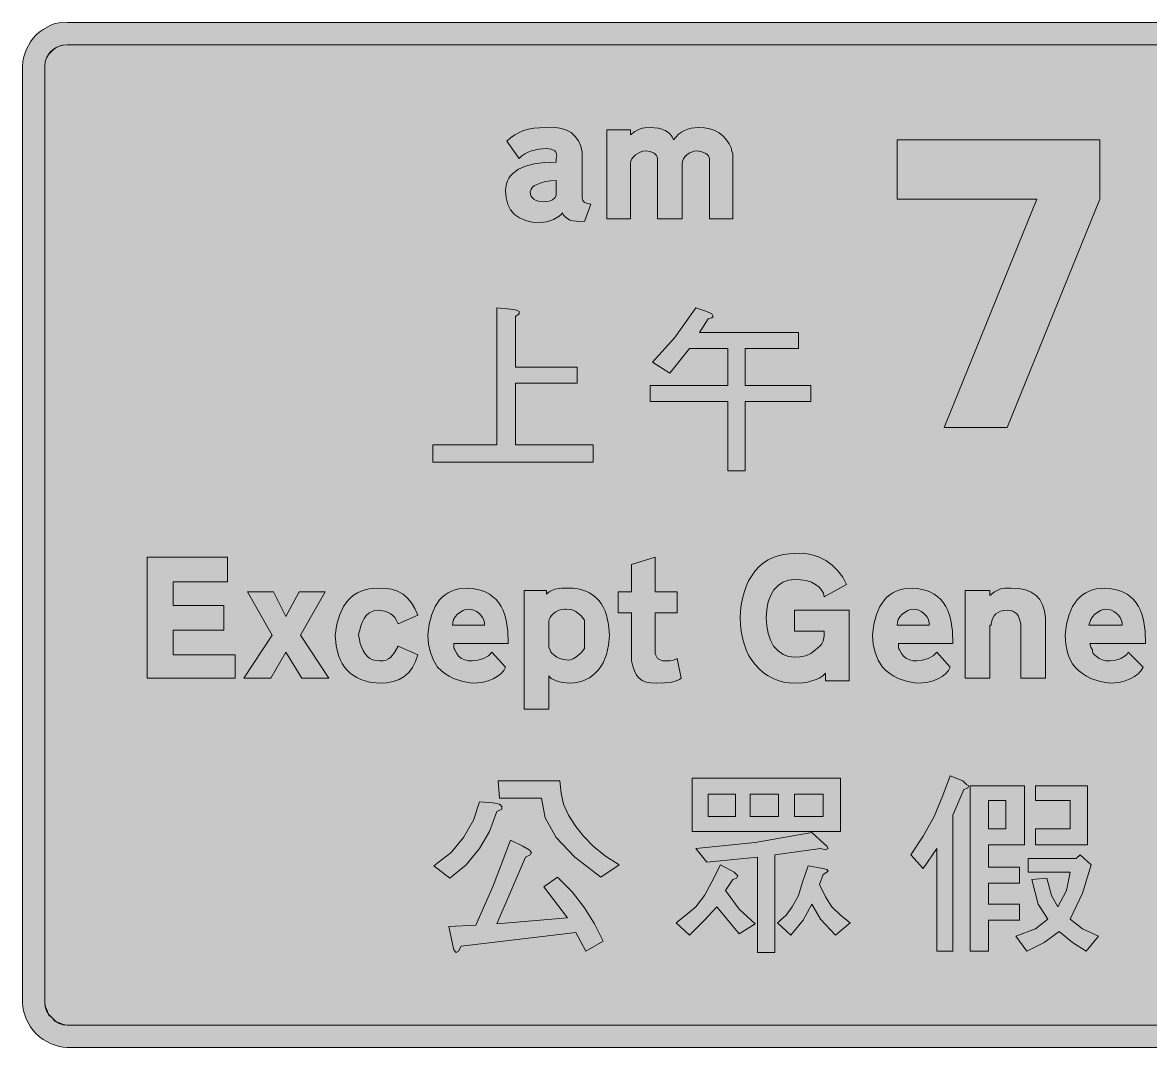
# Model space of a CAD drawing. Header units: metres. Extents: x 16 to 553, y 13 to 262.
# Drawn here: x 16.3 to 290.2, y 12.5 to 261.5 of the extents above; entities that cross this region are included whole.
import ezdxf

# ---------------------------------------------------------------- set-up
doc = ezdxf.new("R2010")
doc.units = ezdxf.units.M
doc.layers.add('FILL_BLACK_000000', color=7, linetype='Continuous', true_color=0x000000)
doc.layers.add('FILL_WHITE_FFFFFF', color=7, linetype='Continuous', true_color=0xffffff)

msp = doc.modelspace()

# ---------------------------------------------------------------- hatches: boundary and pattern name
at = {"layer": 'FILL_BLACK_000000', "true_color": 0x000000}
h = msp.add_hatch(color=7, dxfattribs=at)
h.dxf.hatch_style = 1
h.paths.add_polyline_path([(543.84, 261.46), (544.84, 261.29), (545.79, 260.94), (546.86, 260.44), (547.82, 259.85), (549.39, 258.54), (550.23, 257.64), (550.93, 256.74), (551.46, 255.84), (551.79, 254.94), (552.46, 252.88), (552.63, 251.94), (552.69, 251.04), (552.69, 23.34), (552.51, 21.45), (552.28, 20.47), (551.94, 19.48), (551.49, 18.5), (550.92, 17.56), (550.22, 16.67), (549.39, 15.84), (547.71, 14.44), (545.87, 13.4), (544.9, 13.03), (543.91, 12.76), (542.9, 12.6), (541.89, 12.54), (27.09, 12.54), (26.16, 12.6), (25.2, 12.76), (23.23, 13.4), (21.31, 14.44), (20.42, 15.1), (19.59, 15.84), (18.85, 16.67), (18.19, 17.56), (17.15, 19.48), (16.51, 21.45), (16.35, 22.41), (16.29, 23.34), (16.29, 251.04), (16.35, 251.97), (16.51, 252.93), (17.15, 254.9), (18.19, 256.82), (18.85, 257.71), (19.59, 258.54), (20.36, 259.21), (21.28, 259.85), (23.19, 260.94), (24.14, 261.29), (25.14, 261.46), (27.09, 261.54), (541.89, 261.54), (543.84, 261.46)])
h.paths.add_polyline_path([(24.98, 255.72), (24.06, 255.24), (23.26, 254.6), (22.61, 253.84), (22.11, 252.98), (21.8, 252.03), (21.69, 251.04), (21.69, 23.34), (21.8, 22.4), (22.14, 21.43), (22.7, 20.51), (23.49, 19.74), (24.26, 18.95), (25.18, 18.39), (26.15, 18.05), (27.09, 17.94), (541.89, 17.94), (542.84, 18.05), (543.84, 18.39), (544.84, 18.95), (545.79, 19.74), (546.4, 20.51), (546.88, 21.43), (547.18, 22.4), (547.29, 23.34), (547.29, 251.04), (547.18, 251.98), (546.88, 252.95), (546.4, 253.87), (545.79, 254.64), (544.84, 255.38), (543.84, 255.84), (542.84, 256.07), (541.89, 256.14), (27.09, 256.14), (26, 256.03), (24.98, 255.72)], flags=16)
h = msp.add_hatch(color=7, dxfattribs=at)
h.dxf.hatch_style = 1
h.paths.add_polyline_path([(150.77, 213.28), (149.92, 213.37), (149.19, 213.54), (148.07, 214.33), (147.67, 214.76), (147.39, 215.34), (147.07, 214.89), (146.59, 214.46), (145.25, 213.69), (143.64, 213.15), (141.99, 212.94), (140.08, 213.07), (138.4, 213.44), (136.96, 214.06), (135.76, 214.93), (134.82, 216.03), (134.14, 217.37), (133.73, 218.94), (133.59, 220.74), (133.64, 221.56), (133.79, 222.33), (134.03, 223.05), (134.37, 223.72), (134.81, 224.33), (135.35, 224.9), (136.7, 225.88), (138.44, 226.64), (140.55, 227.19), (143.04, 227.53), (145.89, 227.64), (145.89, 228.54), (146.01, 229.16), (145.97, 229.66), (145.81, 230.06), (145.59, 230.34), (144.65, 230.75), (143.49, 230.94), (141.69, 230.75), (139.89, 230.34), (139.04, 230.06), (138.28, 229.66), (137.57, 229.16), (136.89, 228.54), (133.89, 232.74), (134.82, 233.57), (135.81, 234.27), (136.86, 234.84), (137.98, 235.29), (139.17, 235.63), (140.43, 235.86), (143.19, 236.04), (145.1, 236.11), (146.79, 235.89), (148.25, 235.45), (149.49, 234.84), (150.5, 233.88), (151.29, 232.78), (151.85, 231.51), (152.19, 230.04), (152.19, 218.94), (152.35, 218.33), (152.79, 217.85), (153.46, 217.55), (154.29, 217.44), (152.79, 213.24), (150.77, 213.28)])
h.paths.add_polyline_path([(139.81, 219.31), (140.1, 218.92), (140.49, 218.64), (141, 218.29), (141.61, 218.11), (143.19, 218.04), (144.2, 218.15), (144.99, 218.45), (145.55, 218.93), (145.89, 219.54), (145.89, 223.14), (144.55, 223.08), (143.3, 222.91), (142.22, 222.63), (141.39, 222.24), (140.64, 221.96), (140.15, 221.56), (139.83, 221.06), (139.59, 220.44), (139.65, 219.82), (139.81, 219.31)], flags=16)
h = msp.add_hatch(color=7, dxfattribs=at)
h.dxf.hatch_style = 1
h.paths.add_polyline_path([(179.42, 230.27), (178.77, 230.08), (178.16, 229.79), (177.61, 229.4), (177.15, 228.95), (176.8, 228.44), (176.57, 227.9), (176.49, 227.34), (176.49, 213.84), (170.49, 213.84), (170.49, 228.54), (170.43, 228.88), (170.27, 229.2), (169.67, 229.78), (168.72, 230.19), (167.49, 230.34), (166.9, 230.27), (166.29, 230.08), (165.13, 229.4), (164.63, 228.95), (164.24, 228.44), (163.98, 227.9), (163.89, 227.34), (163.89, 213.84), (158.19, 213.84), (158.19, 235.44), (163.89, 235.44), (163.89, 234.24), (164.98, 235.1), (166.29, 235.74), (166.79, 235.91), (167.38, 236), (168.69, 236.04), (170.72, 235.87), (171.57, 235.64), (172.33, 235.33), (172.98, 234.91), (173.54, 234.39), (174.01, 233.77), (174.39, 233.04), (174.98, 233.77), (175.62, 234.39), (176.31, 234.91), (177.05, 235.33), (177.83, 235.64), (178.65, 235.87), (180.39, 236.04), (181.88, 235.96), (183.22, 235.71), (184.4, 235.3), (185.45, 234.73), (186.38, 234), (187.18, 233.13), (187.88, 232.11), (188.49, 230.94), (188.49, 230.34), (188.75, 229.78), (188.79, 229.44), (188.79, 229.14), (188.79, 213.84), (183.09, 213.84), (183.09, 228.54), (182.86, 229.14), (182.58, 229.47), (182.19, 229.74), (181.25, 230.15), (180.09, 230.34), (179.42, 230.27)])
h = msp.add_hatch(color=7, dxfattribs=at)
h.dxf.hatch_style = 1
h.paths.add_polyline_path([(262.59, 218.64), (228.69, 218.64), (228.69, 233.04), (277.89, 233.04), (277.89, 218.64), (255.39, 163.14), (240.09, 163.14), (262.59, 218.64)])
h = msp.add_hatch(color=7, dxfattribs=at)
h.dxf.hatch_style = 1
h.paths.add_polyline_path([(136.29, 191.64), (136.89, 191.34), (136.89, 190.74), (135.99, 190.14), (135.99, 177.84), (150.99, 177.84), (150.99, 173.94), (135.99, 173.94), (135.99, 158.94), (154.89, 158.94), (154.89, 154.74), (115.89, 154.74), (115.89, 158.94), (131.49, 158.94), (131.49, 192.24), (134.79, 191.94), (136.29, 191.64)])
h = msp.add_hatch(color=7, dxfattribs=at)
h.dxf.hatch_style = 1
h.paths.add_polyline_path([(174.69, 185.04), (179.79, 192.24), (182.49, 191.34), (183.69, 190.74), (183.99, 190.14), (183.69, 189.84), (182.79, 189.54), (180.69, 186.24), (204.69, 186.24), (204.69, 182.34), (191.79, 182.34), (191.79, 173.34), (207.69, 173.34), (207.69, 169.44), (191.79, 169.44), (191.79, 152.64), (187.59, 152.64), (187.59, 169.44), (168.69, 169.44), (168.69, 173.34), (187.59, 173.34), (187.59, 182.34), (178.29, 182.34), (173.49, 176.34), (169.29, 179.04), (174.69, 185.04)])
h = msp.add_hatch(color=7, dxfattribs=at)
h.dxf.hatch_style = 1
h.paths.add_polyline_path([(52.89, 107.94), (67.89, 107.94), (67.89, 102.24), (46.59, 102.24), (46.59, 131.64), (66.09, 131.64), (66.09, 125.64), (52.89, 125.64), (52.89, 119.94), (65.19, 119.94), (65.19, 113.94), (52.89, 113.94), (52.89, 107.94)])
h = msp.add_hatch(color=7, dxfattribs=at)
h.dxf.hatch_style = 1
h.paths.add_polyline_path([(175.29, 123.24), (175.29, 118.14), (169.89, 118.14), (169.89, 108.84), (169.94, 108.26), (170.08, 107.83), (170.49, 107.04), (171.28, 106.63), (171.71, 106.49), (172.29, 106.44), (173.49, 106.44), (174.39, 106.63), (175.29, 107.04), (176.19, 102.24), (175.8, 101.93), (175.29, 101.67), (173.98, 101.3), (172.27, 101.1), (170.19, 101.04), (168.9, 101.1), (167.75, 101.3), (166.77, 101.67), (165.99, 102.24), (165.37, 103.02), (164.87, 104), (164.47, 105.15), (164.19, 106.44), (164.19, 118.14), (160.89, 118.14), (160.89, 123.24), (164.19, 123.24), (164.19, 129.84), (169.89, 131.64), (169.89, 123.24), (175.29, 123.24)])
h = msp.add_hatch(color=7, dxfattribs=at)
h.dxf.hatch_style = 1
h.paths.add_polyline_path([(190.65, 118.51), (190.81, 120.07), (191.1, 121.6), (191.49, 123.09), (192, 124.52), (192.61, 125.88), (193.35, 127.16), (194.19, 128.34), (195.14, 129.38), (196.2, 130.26), (197.33, 130.99), (198.54, 131.56), (199.8, 132), (201.11, 132.31), (202.44, 132.48), (203.79, 132.54), (205.8, 132.59), (207.74, 132.3), (209.6, 131.7), (211.33, 130.81), (212.9, 129.68), (214.29, 128.32), (215.47, 126.76), (216.39, 125.04), (210.99, 122.04), (210.8, 122.9), (210.39, 123.54), (209.75, 124.4), (208.89, 125.04), (207.84, 125.61), (206.56, 125.98), (205.18, 126.18), (203.79, 126.24), (202.29, 126.07), (200.94, 125.59), (199.76, 124.8), (198.77, 123.73), (197.97, 122.39), (197.38, 120.8), (197.01, 118.98), (196.89, 116.94), (197, 114.98), (197.34, 113.15), (197.9, 111.5), (198.69, 110.04), (199.82, 108.86), (201.02, 108.01), (202.32, 107.51), (203.79, 107.34), (205.14, 107.41), (206.45, 107.68), (207.71, 108.23), (208.89, 109.14), (210.02, 110.08), (210.41, 110.62), (210.69, 111.24), (210.95, 112.44), (210.99, 113.64), (203.79, 113.64), (203.79, 118.74), (216.99, 118.74), (216.99, 101.64), (211.29, 101.64), (211.29, 103.44), (210.61, 102.82), (209.87, 102.31), (209.01, 101.92), (207.99, 101.64), (206.87, 101.29), (205.78, 101.11), (203.79, 101.04), (202.44, 101.11), (201.11, 101.32), (199.8, 101.67), (198.54, 102.16), (197.33, 102.8), (196.2, 103.57), (195.14, 104.49), (194.19, 105.54), (193.35, 106.62), (192.61, 107.83), (192, 109.15), (191.49, 110.56), (191.1, 112.07), (190.81, 113.64), (190.65, 115.27), (190.59, 116.94), (190.65, 118.51)])
h = msp.add_hatch(color=7, dxfattribs=at)
h.dxf.hatch_style = 1
h.paths.add_polyline_path([(104.39, 124.07), (105.92, 123.84), (107.33, 123.38), (108.69, 122.64), (109.76, 121.67), (110.71, 120.54), (111.56, 119.18), (112.29, 117.54), (107.49, 115.44), (107.11, 116.27), (106.66, 116.97), (106.13, 117.54), (105.54, 117.99), (104.89, 118.33), (104.2, 118.56), (102.69, 118.74), (101.83, 118.66), (101.06, 118.41), (100.37, 118.01), (99.76, 117.46), (99.24, 116.78), (98.81, 115.96), (98.46, 115.01), (98.19, 113.94), (97.93, 113.23), (97.89, 112.74), (98.19, 111.24), (98.19, 110.94), (98.56, 109.89), (98.98, 108.97), (99.47, 108.2), (100.03, 107.56), (100.65, 107.07), (101.35, 106.72), (102.13, 106.51), (102.99, 106.44), (103.83, 106.5), (104.57, 106.66), (105.18, 106.95), (105.69, 107.34), (106.59, 108.46), (107.49, 110.04), (112.29, 107.94), (111.74, 106.27), (111.01, 104.84), (110.09, 103.65), (108.99, 102.69), (107.73, 101.96), (106.3, 101.44), (104.72, 101.14), (102.99, 101.04), (100.56, 101.32), (99.46, 101.59), (98.43, 101.94), (97.49, 102.38), (96.62, 102.9), (95.83, 103.5), (95.11, 104.19), (94.48, 104.96), (93.92, 105.82), (93.44, 106.76), (93.03, 107.79), (92.46, 110.1), (92.19, 112.74), (92.64, 115.38), (93.32, 117.69), (94.25, 119.64), (94.8, 120.49), (95.41, 121.25), (96.09, 121.93), (96.84, 122.51), (97.64, 123.01), (98.52, 123.41), (99.46, 123.73), (100.47, 123.96), (102.69, 124.14), (104.39, 124.07)])
h = msp.add_hatch(color=7, dxfattribs=at)
h.dxf.hatch_style = 1
h.paths.add_polyline_path([(121.03, 109.78), (121.12, 109.42), (121.29, 109.14), (121.74, 108.28), (122.19, 107.64), (122.92, 107.07), (123.73, 106.7), (124.59, 106.5), (125.49, 106.44), (126.87, 106.6), (128.23, 107.04), (129.41, 107.71), (130.29, 108.54), (133.59, 104.94), (133.13, 104.08), (132.45, 103.32), (131.58, 102.65), (130.55, 102.09), (129.4, 101.64), (128.15, 101.31), (126.83, 101.11), (125.49, 101.04), (123.21, 101.44), (120.95, 102.2), (119.88, 102.73), (118.87, 103.36), (117.93, 104.1), (117.09, 104.94), (116.08, 106.62), (115.33, 108.5), (114.85, 110.55), (114.69, 112.74), (115.04, 115.38), (115.64, 117.69), (116.49, 119.64), (117.58, 121.25), (118.21, 121.93), (118.91, 122.51), (119.66, 123.01), (120.47, 123.41), (121.34, 123.73), (122.27, 123.96), (124.29, 124.14), (125.54, 124.03), (126.71, 123.83), (127.79, 123.53), (128.79, 123.13), (129.7, 122.63), (130.53, 122.03), (131.28, 121.33), (131.94, 120.54), (132.52, 119.65), (133.01, 118.66), (133.42, 117.57), (133.74, 116.38), (134.13, 113.71), (134.19, 110.64), (120.99, 110.64), (121.03, 109.78)])
h.paths.add_polyline_path([(128.49, 115.44), (128.49, 115.74), (128.31, 116.4), (128.01, 117.01), (127.6, 117.58), (127.1, 118.06), (126.54, 118.47), (125.92, 118.78), (125.26, 118.97), (124.59, 119.04), (123.91, 118.94), (123.24, 118.66), (121.89, 117.84), (121.32, 117.16), (120.95, 116.49), (120.75, 115.81), (120.69, 115.14), (128.49, 115.14), (128.49, 115.44)], flags=16)
h = msp.add_hatch(color=7, dxfattribs=at)
h.dxf.hatch_style = 1
h.paths.add_polyline_path([(158.09, 108), (157.26, 106.01), (156.73, 105.12), (156.13, 104.3), (155.46, 103.57), (154.73, 102.92), (153.94, 102.36), (153.09, 101.9), (152.19, 101.53), (151.24, 101.26), (150.24, 101.1), (149.19, 101.04), (147.42, 101.19), (145.85, 101.6), (144.68, 102.18), (144.3, 102.5), (144.09, 102.84), (144.09, 94.74), (138.09, 94.74), (138.09, 123.54), (143.49, 123.54), (143.49, 122.64), (144.2, 123.24), (144.8, 123.57), (145.59, 123.84), (147.13, 124.1), (148.89, 124.14), (150.04, 124.09), (151.12, 123.95), (152.14, 123.7), (153.09, 123.37), (153.98, 122.95), (154.79, 122.43), (155.53, 121.83), (156.2, 121.14), (156.8, 120.37), (157.32, 119.51), (157.76, 118.57), (158.13, 117.56), (158.62, 115.3), (158.79, 112.74), (158.61, 110.26), (158.09, 108)])
h.paths.add_polyline_path([(149.38, 106.7), (150.02, 106.95), (150.69, 107.34), (151.96, 108.39), (152.79, 109.44), (152.79, 109.74), (152.79, 110.64), (152.79, 115.14), (152.79, 116.04), (152.79, 116.34), (151.96, 117.39), (150.69, 118.44), (150.02, 118.79), (149.38, 118.96), (148.29, 119.04), (147.99, 119.04), (147.22, 118.96), (146.49, 118.74), (145.83, 118.41), (145.25, 117.99), (144.77, 117.52), (144.4, 117.01), (144.17, 116.51), (144.09, 116.04), (144.09, 110.34), (144.13, 109.74), (144.39, 109.14), (144.49, 108.74), (144.73, 108.43), (145.29, 107.94), (146.01, 107.37), (146.79, 107), (147.57, 106.8), (148.29, 106.74), (148.79, 106.62), (149.38, 106.7)], flags=16)
h = msp.add_hatch(color=7, dxfattribs=at)
h.dxf.hatch_style = 1
h.paths.add_polyline_path([(229.03, 109.78), (229.12, 109.42), (229.29, 109.14), (229.74, 108.28), (230.19, 107.64), (230.92, 107.07), (231.73, 106.7), (232.59, 106.5), (233.49, 106.44), (234.87, 106.6), (236.23, 107.04), (237.41, 107.71), (238.29, 108.54), (241.59, 104.94), (241.13, 104.08), (240.45, 103.32), (239.58, 102.65), (238.55, 102.09), (237.4, 101.64), (236.15, 101.31), (234.83, 101.11), (233.49, 101.04), (231.21, 101.44), (228.95, 102.2), (227.88, 102.73), (226.87, 103.36), (225.93, 104.1), (225.09, 104.94), (224.08, 106.62), (223.33, 108.5), (222.85, 110.55), (222.69, 112.74), (223.04, 115.38), (223.64, 117.69), (224.49, 119.64), (225.58, 121.25), (226.21, 121.93), (226.91, 122.51), (227.66, 123.01), (228.47, 123.41), (229.34, 123.73), (230.27, 123.96), (232.29, 124.14), (233.54, 124.03), (234.71, 123.83), (235.79, 123.53), (236.79, 123.13), (237.7, 122.63), (238.53, 122.03), (239.28, 121.33), (239.94, 120.54), (240.52, 119.65), (241.01, 118.66), (241.42, 117.57), (241.74, 116.38), (242.13, 113.71), (242.19, 110.64), (228.99, 110.64), (229.03, 109.78)])
h.paths.add_polyline_path([(236.49, 115.44), (236.49, 115.74), (236.31, 116.4), (236.01, 117.01), (235.6, 117.58), (235.1, 118.06), (234.54, 118.47), (233.92, 118.78), (233.26, 118.97), (232.59, 119.04), (231.92, 118.94), (231.24, 118.66), (229.89, 117.84), (229.32, 117.16), (228.95, 116.49), (228.75, 115.81), (228.69, 115.14), (236.49, 115.14), (236.49, 115.44)], flags=16)
h = msp.add_hatch(color=7, dxfattribs=at)
h.dxf.hatch_style = 1
h.paths.add_polyline_path([(258.69, 102.24), (258.69, 114.54), (258.69, 114.84), (258.69, 115.14), (258.69, 115.44), (258.34, 116.84), (258.07, 117.41), (257.71, 117.88), (257.28, 118.25), (256.75, 118.52), (256.12, 118.68), (255.39, 118.74), (254.55, 118.68), (253.81, 118.52), (253.18, 118.25), (252.65, 117.88), (252.22, 117.41), (251.89, 116.84), (251.65, 116.18), (251.49, 115.44), (251.49, 115.14), (251.19, 115.14), (251.19, 102.24), (245.19, 102.24), (245.19, 123.54), (251.19, 123.54), (251.19, 122.34), (252.28, 123.2), (253.59, 123.84), (254.14, 124.01), (254.83, 124.1), (256.29, 124.14), (258.19, 124.03), (259.84, 123.69), (261.24, 123.13), (262.4, 122.34), (263.32, 121.33), (264.01, 120.09), (264.46, 118.63), (264.69, 116.94), (264.69, 116.64), (264.69, 102.24), (258.69, 102.24)])
h = msp.add_hatch(color=7, dxfattribs=at)
h.dxf.hatch_style = 1
h.paths.add_polyline_path([(275.68, 109.78), (276.09, 109.14), (276.15, 108.69), (276.31, 108.28), (276.6, 107.92), (276.99, 107.64), (277.72, 107.07), (278.53, 106.7), (279.39, 106.5), (280.29, 106.44), (281.67, 106.6), (282.99, 107.04), (284.09, 107.71), (284.5, 108.11), (284.79, 108.54), (288.39, 104.94), (287.92, 104.08), (287.21, 103.32), (286.3, 102.65), (285.24, 102.09), (284.07, 101.64), (282.82, 101.31), (281.55, 101.11), (280.29, 101.04), (278.01, 101.44), (275.75, 102.2), (274.68, 102.73), (273.67, 103.36), (272.73, 104.1), (271.89, 104.94), (271.27, 105.76), (270.76, 106.62), (270.34, 107.54), (270.02, 108.5), (269.61, 110.55), (269.49, 112.74), (269.84, 115.38), (270.44, 117.69), (271.29, 119.64), (272.38, 121.25), (273.01, 121.93), (273.71, 122.51), (274.46, 123.01), (275.27, 123.41), (276.14, 123.73), (277.07, 123.96), (279.09, 124.14), (280.34, 124.03), (281.51, 123.83), (282.59, 123.53), (283.59, 123.13), (284.5, 122.63), (285.33, 122.03), (286.08, 121.33), (286.74, 120.54), (287.32, 119.65), (287.81, 118.66), (288.22, 117.57), (288.54, 116.38), (288.93, 113.71), (288.99, 110.64), (275.49, 110.64), (275.68, 109.78)])
h.paths.add_polyline_path([(283.29, 115.44), (283.29, 115.74), (283.11, 116.4), (282.81, 117.01), (282.4, 117.58), (281.9, 118.06), (281.34, 118.47), (280.72, 118.78), (280.06, 118.97), (279.39, 119.04), (278.72, 118.94), (278.04, 118.66), (276.69, 117.84), (276.12, 117.16), (275.72, 116.49), (275.19, 115.14), (283.29, 115.14), (283.29, 115.44)], flags=16)
h = msp.add_hatch(color=7, dxfattribs=at)
h.dxf.hatch_style = 1
h.paths.add_polyline_path([(89.79, 123.24), (83.79, 112.74), (90.69, 102.24), (84.09, 102.24), (80.19, 108.54), (76.59, 102.24), (69.99, 102.24), (76.89, 112.74), (70.89, 123.24), (77.19, 123.24), (80.19, 117.24), (83.49, 123.24), (89.79, 123.24)])
h = msp.add_hatch(color=7, dxfattribs=at)
h.dxf.hatch_style = 1
h.paths.add_polyline_path([(146.79, 77.34), (147.09, 74.34), (147.69, 71.64), (148.89, 68.94), (150.69, 66.24), (152.49, 63.84), (154.89, 61.44), (157.89, 59.04), (161.19, 56.94), (156.69, 53.94), (150.39, 58.74), (145.89, 63.54), (143.19, 68.34), (142.29, 73.14), (132.09, 73.14), (131.79, 77.34), (146.79, 77.34)])
h = msp.add_hatch(color=7, dxfattribs=at)
h.dxf.hatch_style = 1
h.paths.add_polyline_path([(178.89, 77.94), (214.89, 77.94), (214.89, 65.04), (178.89, 65.04), (178.89, 77.94)])
h.paths.add_polyline_path([(182.79, 68.64), (189.39, 68.64), (189.39, 74.04), (182.79, 74.04), (182.79, 68.64)], flags=16)
h.paths.add_polyline_path([(192.99, 74.04), (192.99, 68.64), (199.89, 68.64), (199.89, 74.04), (192.99, 74.04)], flags=16)
h.paths.add_polyline_path([(210.69, 74.04), (203.79, 74.04), (203.79, 68.64), (210.69, 68.64), (210.69, 74.04)], flags=16)
h = msp.add_hatch(color=7, dxfattribs=at)
h.dxf.hatch_style = 1
h.paths.add_polyline_path([(245.49, 76.44), (246.09, 76.14), (245.79, 75.54), (244.89, 75.24), (242.19, 68.94), (242.19, 35.94), (238.29, 35.94), (238.29, 60.84), (234.99, 56.04), (231.99, 59.34), (234.99, 63.84), (237.69, 68.64), (239.79, 73.74), (241.59, 78.54), (244.59, 77.34), (245.49, 76.44)])
h = msp.add_hatch(color=7, dxfattribs=at)
h.dxf.hatch_style = 1
h.paths.add_polyline_path([(259.59, 61.74), (250.89, 61.74), (250.89, 56.34), (258.39, 56.34), (258.39, 52.44), (250.89, 52.44), (250.89, 47.34), (258.39, 47.34), (258.39, 43.44), (250.89, 43.44), (250.89, 35.94), (246.39, 35.94), (246.39, 76.14), (259.59, 76.14), (259.59, 61.74)])
h.paths.add_polyline_path([(255.09, 72.54), (250.89, 72.54), (250.89, 65.64), (255.09, 65.64), (255.09, 72.54)], flags=16)
h = msp.add_hatch(color=7, dxfattribs=at)
h.dxf.hatch_style = 1
h.paths.add_polyline_path([(274.89, 76.14), (274.89, 61.74), (262.29, 61.74), (262.29, 65.64), (270.69, 65.64), (270.69, 72.54), (262.29, 72.54), (262.29, 76.14), (274.89, 76.14)])
h = msp.add_hatch(color=7, dxfattribs=at)
h.dxf.hatch_style = 1
h.paths.add_polyline_path([(132.09, 71.64), (132.69, 71.04), (132.69, 70.44), (131.49, 69.84), (129.69, 65.04), (127.29, 60.84), (123.99, 56.94), (120.09, 53.64), (116.19, 56.64), (120.39, 59.94), (123.39, 63.54), (125.79, 67.74), (127.29, 72.24), (130.59, 71.94), (132.09, 71.64)])
h = msp.add_hatch(color=7, dxfattribs=at)
h.dxf.hatch_style = 1
h.paths.add_polyline_path([(194.19, 62.34), (207.99, 64.74), (210.99, 62.04), (211.59, 61.44), (211.89, 60.84), (211.29, 60.54), (210.09, 60.84), (198.99, 59.34), (198.99, 35.64), (194.79, 35.64), (194.79, 58.74), (182.49, 57.54), (179.79, 60.84), (194.19, 62.34)])
h = msp.add_hatch(color=7, dxfattribs=at)
h.dxf.hatch_style = 1
h.paths.add_polyline_path([(139.29, 60.54), (139.89, 59.94), (139.59, 59.34), (138.39, 58.74), (131.49, 42.54), (148.59, 44.04), (142.89, 51.54), (146.19, 53.94), (149.79, 50.34), (152.79, 46.44), (155.19, 42.54), (157.29, 38.34), (153.09, 35.94), (150.69, 40.44), (122.79, 37.14), (122.19, 35.94), (121.59, 35.64), (120.99, 36.24), (120.69, 37.74), (119.79, 41.94), (126.39, 42.24), (130.59, 51.84), (134.79, 62.94), (137.79, 61.44), (139.29, 60.54)])
h = msp.add_hatch(color=7, dxfattribs=at)
h.dxf.hatch_style = 1
h.paths.add_polyline_path([(272.19, 58.44), (273.09, 59.34), (275.79, 56.94), (273.69, 50.04), (270.69, 43.74), (273.69, 41.34), (277.59, 39.54), (274.59, 35.94), (271.29, 38.04), (267.99, 40.74), (264.39, 38.04), (260.19, 35.94), (257.49, 39.54), (262.29, 41.34), (265.29, 43.74), (262.89, 47.34), (261.39, 53.34), (264.99, 53.64), (266.19, 49.44), (267.69, 46.74), (269.79, 50.64), (270.69, 55.14), (260.49, 55.14), (260.49, 58.44), (272.19, 58.44)])
h = msp.add_hatch(color=7, dxfattribs=at)
h.dxf.hatch_style = 1
h.paths.add_polyline_path([(189.09, 55.14), (189.69, 54.54), (189.99, 54.24), (189.69, 53.64), (188.79, 53.34), (186.99, 50.64), (190.29, 46.14), (194.19, 42.54), (190.29, 40.14), (184.89, 46.74), (181.89, 43.44), (178.29, 39.84), (174.99, 42.84), (177.39, 44.64), (179.79, 46.74), (181.89, 49.44), (183.69, 52.74), (185.79, 56.94), (189.09, 55.14)])
h = msp.add_hatch(color=7, dxfattribs=at)
h.dxf.hatch_style = 1
h.paths.add_polyline_path([(210.69, 56.04), (211.59, 55.74), (211.89, 55.44), (211.59, 55.14), (210.69, 54.54), (209.79, 52.14), (211.29, 49.14), (212.79, 46.74), (214.89, 44.64), (217.29, 42.84), (213.69, 39.84), (210.09, 43.74), (207.99, 47.34), (205.89, 43.44), (202.89, 39.84), (199.59, 42.84), (201.69, 44.64), (203.19, 46.74), (204.69, 49.44), (205.59, 52.44), (207.09, 56.64), (210.69, 56.04)])
at = {"layer": 'FILL_WHITE_FFFFFF', "true_color": 0xffffff}
h = msp.add_hatch(color=7, dxfattribs=at)
h.dxf.hatch_style = 1
h.paths.add_polyline_path([(541.89, 256.14), (542.84, 256.07), (543.84, 255.84), (544.84, 255.38), (545.79, 254.64), (546.4, 253.87), (546.88, 252.95), (547.18, 251.98), (547.29, 251.04), (547.29, 23.34), (547.18, 22.4), (546.88, 21.43), (546.4, 20.51), (545.79, 19.74), (544.84, 18.95), (543.84, 18.39), (542.84, 18.05), (541.89, 17.94), (27.09, 17.94), (26.19, 18.13), (25.29, 18.54), (24.67, 18.64), (24.16, 18.91), (23.77, 19.3), (23.49, 19.74), (23.05, 20.02), (22.66, 20.41), (22.39, 20.92), (22.29, 21.54), (21.88, 22.44), (21.69, 23.34), (21.69, 251.04), (21.8, 251.98), (22.14, 252.95), (22.7, 253.87), (23.49, 254.64), (24.26, 255.38), (25.18, 255.84), (26.15, 256.07), (27.09, 256.14), (541.89, 256.14)])

# ---------------------------------------------------------------- linework, layer by layer
at = {"layer": 'FILL_BLACK_000000', "lineweight": 0, "true_color": 0x000000}
for points in [[(541.89, 12.54), (27.09, 12.54), (26.16, 12.6), (25.2, 12.76), (23.23, 13.4), (21.31, 14.44), (20.42, 15.1), (19.59, 15.84), (18.85, 16.67), (18.19, 17.56), (17.15, 19.48), (16.51, 21.45), (16.35, 22.41), (16.29, 23.34), (16.29, 251.04), (16.35, 251.97), (16.51, 252.93), (17.15, 254.9), (18.19, 256.82), (18.85, 257.71), (19.59, 258.54), (20.36, 259.21), (21.28, 259.85), (23.19, 260.94), (24.14, 261.29), (25.14, 261.46), (27.09, 261.54), (541.89, 261.54)], [(541.89, 256.14), (27.09, 256.14), (26, 256.03), (24.98, 255.72), (24.06, 255.24), (23.26, 254.6), (22.61, 253.84), (22.11, 252.98), (21.8, 252.03), (21.69, 251.04), (21.69, 23.34), (21.8, 22.4), (22.14, 21.43), (22.7, 20.51), (23.49, 19.74), (24.26, 18.95), (25.18, 18.39), (26.15, 18.05), (27.09, 17.94), (541.89, 17.94)]]:
    msp.add_lwpolyline(points, dxfattribs=at)
for points in [[(150.77, 213.28), (149.92, 213.37), (149.19, 213.54), (148.07, 214.33), (147.67, 214.76), (147.39, 215.34), (147.07, 214.89), (146.59, 214.46), (145.25, 213.69), (143.64, 213.15), (141.99, 212.94), (140.08, 213.07), (138.4, 213.44), (136.96, 214.06), (135.76, 214.93), (134.82, 216.03), (134.14, 217.37), (133.73, 218.94), (133.59, 220.74), (133.64, 221.56), (133.79, 222.33), (134.03, 223.05), (134.37, 223.72), (134.81, 224.33), (135.35, 224.9), (136.7, 225.88), (138.44, 226.64), (140.55, 227.19), (143.04, 227.53), (145.89, 227.64), (145.89, 228.54), (146.01, 229.16), (145.97, 229.66), (145.81, 230.06), (145.59, 230.34), (144.65, 230.75), (143.49, 230.94), (141.69, 230.75), (139.89, 230.34), (139.04, 230.06), (138.28, 229.66), (137.57, 229.16), (136.89, 228.54), (133.89, 232.74), (134.82, 233.57), (135.81, 234.27), (136.86, 234.84), (137.98, 235.29), (139.17, 235.63), (140.43, 235.86), (143.19, 236.04), (145.1, 236.11), (146.79, 235.89), (148.25, 235.45), (149.49, 234.84), (150.5, 233.88), (151.29, 232.78), (151.85, 231.51), (152.19, 230.04), (152.19, 218.94), (152.35, 218.33), (152.79, 217.85), (153.46, 217.55), (154.29, 217.44), (152.79, 213.24)], [(179.42, 230.27), (178.77, 230.08), (178.16, 229.79), (177.61, 229.4), (177.15, 228.95), (176.8, 228.44), (176.57, 227.9), (176.49, 227.34), (176.49, 213.84), (170.49, 213.84), (170.49, 228.54), (170.43, 228.88), (170.27, 229.2), (169.67, 229.78), (168.72, 230.19), (167.49, 230.34), (166.9, 230.27), (166.29, 230.08), (165.13, 229.4), (164.63, 228.95), (164.24, 228.44), (163.98, 227.9), (163.89, 227.34), (163.89, 213.84), (158.19, 213.84), (158.19, 235.44), (163.89, 235.44), (163.89, 234.24), (164.98, 235.1), (166.29, 235.74), (166.79, 235.91), (167.38, 236), (168.69, 236.04), (170.72, 235.87), (171.57, 235.64), (172.33, 235.33), (172.98, 234.91), (173.54, 234.39), (174.01, 233.77), (174.39, 233.04), (174.98, 233.77), (175.62, 234.39), (176.31, 234.91), (177.05, 235.33), (177.83, 235.64), (178.65, 235.87), (180.39, 236.04), (181.88, 235.96), (183.22, 235.71), (184.4, 235.3), (185.45, 234.73), (186.38, 234), (187.18, 233.13), (187.88, 232.11), (188.49, 230.94), (188.49, 230.34), (188.75, 229.78), (188.79, 229.44), (188.79, 229.14), (188.79, 213.84), (183.09, 213.84), (183.09, 228.54), (182.86, 229.14), (182.58, 229.47), (182.19, 229.74), (181.25, 230.15), (180.09, 230.34)], [(262.59, 218.64), (228.69, 218.64), (228.69, 233.04), (277.89, 233.04), (277.89, 218.64), (255.39, 163.14), (240.09, 163.14)], [(139.81, 219.31), (140.1, 218.92), (140.49, 218.64), (141, 218.29), (141.61, 218.11), (143.19, 218.04), (144.2, 218.15), (144.99, 218.45), (145.55, 218.93), (145.89, 219.54), (145.89, 223.14), (144.55, 223.08), (143.3, 222.91), (142.22, 222.63), (141.39, 222.24), (140.64, 221.96), (140.15, 221.56), (139.83, 221.06), (139.59, 220.44), (139.65, 219.82)], [(136.29, 191.64), (136.89, 191.34), (136.89, 190.74), (135.99, 190.14), (135.99, 177.84), (150.99, 177.84), (150.99, 173.94), (135.99, 173.94), (135.99, 158.94), (154.89, 158.94), (154.89, 154.74), (115.89, 154.74), (115.89, 158.94), (131.49, 158.94), (131.49, 192.24), (134.79, 191.94)], [(174.69, 185.04), (179.79, 192.24), (182.49, 191.34), (183.69, 190.74), (183.99, 190.14), (183.69, 189.84), (182.79, 189.54), (180.69, 186.24), (204.69, 186.24), (204.69, 182.34), (191.79, 182.34), (191.79, 173.34), (207.69, 173.34), (207.69, 169.44), (191.79, 169.44), (191.79, 152.64), (187.59, 152.64), (187.59, 169.44), (168.69, 169.44), (168.69, 173.34), (187.59, 173.34), (187.59, 182.34), (178.29, 182.34), (173.49, 176.34), (169.29, 179.04)], [(52.89, 107.94), (67.89, 107.94), (67.89, 102.24), (46.59, 102.24), (46.59, 131.64), (66.09, 131.64), (66.09, 125.64), (52.89, 125.64), (52.89, 119.94), (65.19, 119.94), (65.19, 113.94), (52.89, 113.94)], [(175.29, 123.24), (175.29, 118.14), (169.89, 118.14), (169.89, 108.84), (169.94, 108.26), (170.08, 107.83), (170.49, 107.04), (171.28, 106.63), (171.71, 106.49), (172.29, 106.44), (173.49, 106.44), (174.39, 106.63), (175.29, 107.04), (176.19, 102.24), (175.8, 101.93), (175.29, 101.67), (173.98, 101.3), (172.27, 101.1), (170.19, 101.04), (168.9, 101.1), (167.75, 101.3), (166.77, 101.67), (165.99, 102.24), (165.37, 103.02), (164.87, 104), (164.47, 105.15), (164.19, 106.44), (164.19, 118.14), (160.89, 118.14), (160.89, 123.24), (164.19, 123.24), (164.19, 129.84), (169.89, 131.64), (169.89, 123.24)], [(190.65, 118.51), (190.81, 120.07), (191.1, 121.6), (191.49, 123.09), (192, 124.52), (192.61, 125.88), (193.35, 127.16), (194.19, 128.34), (195.14, 129.38), (196.2, 130.26), (197.33, 130.99), (198.54, 131.56), (199.8, 132), (201.11, 132.31), (202.44, 132.48), (203.79, 132.54), (205.8, 132.59), (207.74, 132.3), (209.6, 131.7), (211.33, 130.81), (212.9, 129.68), (214.29, 128.32), (215.47, 126.76), (216.39, 125.04), (210.99, 122.04), (210.8, 122.9), (210.39, 123.54), (209.75, 124.4), (208.89, 125.04), (207.84, 125.61), (206.56, 125.98), (205.18, 126.18), (203.79, 126.24), (202.29, 126.07), (200.94, 125.59), (199.76, 124.8), (198.77, 123.73), (197.97, 122.39), (197.38, 120.8), (197.01, 118.98), (196.89, 116.94), (197, 114.98), (197.34, 113.15), (197.9, 111.5), (198.69, 110.04), (199.82, 108.86), (201.02, 108.01), (202.32, 107.51), (203.79, 107.34), (205.14, 107.41), (206.45, 107.68), (207.71, 108.23), (208.89, 109.14), (210.02, 110.08), (210.41, 110.62), (210.69, 111.24), (210.95, 112.44), (210.99, 113.64), (203.79, 113.64), (203.79, 118.74), (216.99, 118.74), (216.99, 101.64), (211.29, 101.64), (211.29, 103.44), (210.61, 102.82), (209.87, 102.31), (209.01, 101.92), (207.99, 101.64), (206.87, 101.29), (205.78, 101.11), (203.79, 101.04), (202.44, 101.11), (201.11, 101.32), (199.8, 101.67), (198.54, 102.16), (197.33, 102.8), (196.2, 103.57), (195.14, 104.49), (194.19, 105.54), (193.35, 106.62), (192.61, 107.83), (192, 109.15), (191.49, 110.56), (191.1, 112.07), (190.81, 113.64), (190.65, 115.27), (190.59, 116.94)], [(104.39, 124.07), (105.92, 123.84), (107.33, 123.38), (108.69, 122.64), (109.76, 121.67), (110.71, 120.54), (111.56, 119.18), (112.29, 117.54), (107.49, 115.44), (107.11, 116.27), (106.66, 116.97), (106.13, 117.54), (105.54, 117.99), (104.89, 118.33), (104.2, 118.56), (102.69, 118.74), (101.83, 118.66), (101.06, 118.41), (100.37, 118.01), (99.76, 117.46), (99.24, 116.78), (98.81, 115.96), (98.46, 115.01), (98.19, 113.94), (97.93, 113.23), (97.89, 112.74), (98.19, 111.24), (98.19, 110.94), (98.56, 109.89), (98.98, 108.97), (99.47, 108.2), (100.03, 107.56), (100.65, 107.07), (101.35, 106.72), (102.13, 106.51), (102.99, 106.44), (103.83, 106.5), (104.57, 106.66), (105.18, 106.95), (105.69, 107.34), (106.59, 108.46), (107.49, 110.04), (112.29, 107.94), (111.74, 106.27), (111.01, 104.84), (110.09, 103.65), (108.99, 102.69), (107.73, 101.96), (106.3, 101.44), (104.72, 101.14), (102.99, 101.04), (100.56, 101.32), (99.46, 101.59), (98.43, 101.94), (97.49, 102.38), (96.62, 102.9), (95.83, 103.5), (95.11, 104.19), (94.48, 104.96), (93.92, 105.82), (93.44, 106.76), (93.03, 107.79), (92.46, 110.1), (92.19, 112.74), (92.64, 115.38), (93.32, 117.69), (94.25, 119.64), (94.8, 120.49), (95.41, 121.25), (96.09, 121.93), (96.84, 122.51), (97.64, 123.01), (98.52, 123.41), (99.46, 123.73), (100.47, 123.96), (102.69, 124.14)], [(121.03, 109.78), (121.12, 109.42), (121.29, 109.14), (121.74, 108.28), (122.19, 107.64), (122.92, 107.07), (123.73, 106.7), (124.59, 106.5), (125.49, 106.44), (126.87, 106.6), (128.23, 107.04), (129.41, 107.71), (130.29, 108.54), (133.59, 104.94), (133.13, 104.08), (132.45, 103.32), (131.58, 102.65), (130.55, 102.09), (129.4, 101.64), (128.15, 101.31), (126.83, 101.11), (125.49, 101.04), (123.21, 101.44), (120.95, 102.2), (119.88, 102.73), (118.87, 103.36), (117.93, 104.1), (117.09, 104.94), (116.08, 106.62), (115.33, 108.5), (114.85, 110.55), (114.69, 112.74), (115.04, 115.38), (115.64, 117.69), (116.49, 119.64), (117.58, 121.25), (118.21, 121.93), (118.91, 122.51), (119.66, 123.01), (120.47, 123.41), (121.34, 123.73), (122.27, 123.96), (124.29, 124.14), (125.54, 124.03), (126.71, 123.83), (127.79, 123.53), (128.79, 123.13), (129.7, 122.63), (130.53, 122.03), (131.28, 121.33), (131.94, 120.54), (132.52, 119.65), (133.01, 118.66), (133.42, 117.57), (133.74, 116.38), (134.13, 113.71), (134.19, 110.64), (120.99, 110.64)], [(158.09, 108), (157.26, 106.01), (156.73, 105.12), (156.13, 104.3), (155.46, 103.57), (154.73, 102.92), (153.94, 102.36), (153.09, 101.9), (152.19, 101.53), (151.24, 101.26), (150.24, 101.1), (149.19, 101.04), (147.42, 101.19), (145.85, 101.6), (144.68, 102.18), (144.3, 102.5), (144.09, 102.84), (144.09, 94.74), (138.09, 94.74), (138.09, 123.54), (143.49, 123.54), (143.49, 122.64), (144.2, 123.24), (144.8, 123.57), (145.59, 123.84), (147.13, 124.1), (148.89, 124.14), (150.04, 124.09), (151.12, 123.95), (152.14, 123.7), (153.09, 123.37), (153.98, 122.95), (154.79, 122.43), (155.53, 121.83), (156.2, 121.14), (156.8, 120.37), (157.32, 119.51), (157.76, 118.57), (158.13, 117.56), (158.62, 115.3), (158.79, 112.74), (158.61, 110.26)], [(229.03, 109.78), (229.12, 109.42), (229.29, 109.14), (229.74, 108.28), (230.19, 107.64), (230.92, 107.07), (231.73, 106.7), (232.59, 106.5), (233.49, 106.44), (234.87, 106.6), (236.23, 107.04), (237.41, 107.71), (238.29, 108.54), (241.59, 104.94), (241.13, 104.08), (240.45, 103.32), (239.58, 102.65), (238.55, 102.09), (237.4, 101.64), (236.15, 101.31), (234.83, 101.11), (233.49, 101.04), (231.21, 101.44), (228.95, 102.2), (227.88, 102.73), (226.87, 103.36), (225.93, 104.1), (225.09, 104.94), (224.08, 106.62), (223.33, 108.5), (222.85, 110.55), (222.69, 112.74), (223.04, 115.38), (223.64, 117.69), (224.49, 119.64), (225.58, 121.25), (226.21, 121.93), (226.91, 122.51), (227.66, 123.01), (228.47, 123.41), (229.34, 123.73), (230.27, 123.96), (232.29, 124.14), (233.54, 124.03), (234.71, 123.83), (235.79, 123.53), (236.79, 123.13), (237.7, 122.63), (238.53, 122.03), (239.28, 121.33), (239.94, 120.54), (240.52, 119.65), (241.01, 118.66), (241.42, 117.57), (241.74, 116.38), (242.13, 113.71), (242.19, 110.64), (228.99, 110.64)], [(258.69, 102.24), (258.69, 114.54), (258.69, 114.84), (258.69, 115.14), (258.69, 115.44), (258.34, 116.84), (258.07, 117.41), (257.71, 117.88), (257.28, 118.25), (256.75, 118.52), (256.12, 118.68), (255.39, 118.74), (254.55, 118.68), (253.81, 118.52), (253.18, 118.25), (252.65, 117.88), (252.22, 117.41), (251.89, 116.84), (251.65, 116.18), (251.49, 115.44), (251.49, 115.14), (251.19, 115.14), (251.19, 102.24), (245.19, 102.24), (245.19, 123.54), (251.19, 123.54), (251.19, 122.34), (252.28, 123.2), (253.59, 123.84), (254.14, 124.01), (254.83, 124.1), (256.29, 124.14), (258.19, 124.03), (259.84, 123.69), (261.24, 123.13), (262.4, 122.34), (263.32, 121.33), (264.01, 120.09), (264.46, 118.63), (264.69, 116.94), (264.69, 116.64), (264.69, 102.24)], [(275.68, 109.78), (276.09, 109.14), (276.15, 108.69), (276.31, 108.28), (276.6, 107.92), (276.99, 107.64), (277.72, 107.07), (278.53, 106.7), (279.39, 106.5), (280.29, 106.44), (281.67, 106.6), (282.99, 107.04), (284.09, 107.71), (284.5, 108.11), (284.79, 108.54), (288.39, 104.94), (287.92, 104.08), (287.21, 103.32), (286.3, 102.65), (285.24, 102.09), (284.07, 101.64), (282.82, 101.31), (281.55, 101.11), (280.29, 101.04), (278.01, 101.44), (275.75, 102.2), (274.68, 102.73), (273.67, 103.36), (272.73, 104.1), (271.89, 104.94), (271.27, 105.76), (270.76, 106.62), (270.34, 107.54), (270.02, 108.5), (269.61, 110.55), (269.49, 112.74), (269.84, 115.38), (270.44, 117.69), (271.29, 119.64), (272.38, 121.25), (273.01, 121.93), (273.71, 122.51), (274.46, 123.01), (275.27, 123.41), (276.14, 123.73), (277.07, 123.96), (279.09, 124.14), (280.34, 124.03), (281.51, 123.83), (282.59, 123.53), (283.59, 123.13), (284.5, 122.63), (285.33, 122.03), (286.08, 121.33), (286.74, 120.54), (287.32, 119.65), (287.81, 118.66), (288.22, 117.57), (288.54, 116.38), (288.93, 113.71), (288.99, 110.64), (275.49, 110.64)], [(89.79, 123.24), (83.79, 112.74), (90.69, 102.24), (84.09, 102.24), (80.19, 108.54), (76.59, 102.24), (69.99, 102.24), (76.89, 112.74), (70.89, 123.24), (77.19, 123.24), (80.19, 117.24), (83.49, 123.24)], [(128.49, 115.44), (128.49, 115.74), (128.31, 116.4), (128.01, 117.01), (127.6, 117.58), (127.1, 118.06), (126.54, 118.47), (125.92, 118.78), (125.26, 118.97), (124.59, 119.04), (123.91, 118.94), (123.24, 118.66), (121.89, 117.84), (121.32, 117.16), (120.95, 116.49), (120.75, 115.81), (120.69, 115.14), (128.49, 115.14)], [(149.38, 106.7), (150.02, 106.95), (150.69, 107.34), (151.96, 108.39), (152.79, 109.44), (152.79, 109.74), (152.79, 110.64), (152.79, 115.14), (152.79, 116.04), (152.79, 116.34), (151.96, 117.39), (150.69, 118.44), (150.02, 118.79), (149.38, 118.96), (148.29, 119.04), (147.99, 119.04), (147.22, 118.96), (146.49, 118.74), (145.83, 118.41), (145.25, 117.99), (144.77, 117.52), (144.4, 117.01), (144.17, 116.51), (144.09, 116.04), (144.09, 110.34), (144.13, 109.74), (144.39, 109.14), (144.49, 108.74), (144.73, 108.43), (145.29, 107.94), (146.01, 107.37), (146.79, 107), (147.57, 106.8), (148.29, 106.74), (148.79, 106.62)], [(236.49, 115.44), (236.49, 115.74), (236.31, 116.4), (236.01, 117.01), (235.6, 117.58), (235.1, 118.06), (234.54, 118.47), (233.92, 118.78), (233.26, 118.97), (232.59, 119.04), (231.92, 118.94), (231.24, 118.66), (229.89, 117.84), (229.32, 117.16), (228.95, 116.49), (228.75, 115.81), (228.69, 115.14), (236.49, 115.14)], [(283.29, 115.44), (283.29, 115.74), (283.11, 116.4), (282.81, 117.01), (282.4, 117.58), (281.9, 118.06), (281.34, 118.47), (280.72, 118.78), (280.06, 118.97), (279.39, 119.04), (278.72, 118.94), (278.04, 118.66), (276.69, 117.84), (276.12, 117.16), (275.72, 116.49), (275.19, 115.14), (283.29, 115.14)], [(146.79, 77.34), (147.09, 74.34), (147.69, 71.64), (148.89, 68.94), (150.69, 66.24), (152.49, 63.84), (154.89, 61.44), (157.89, 59.04), (161.19, 56.94), (156.69, 53.94), (150.39, 58.74), (145.89, 63.54), (143.19, 68.34), (142.29, 73.14), (132.09, 73.14), (131.79, 77.34)], [(178.89, 77.94), (214.89, 77.94), (214.89, 65.04), (178.89, 65.04)], [(245.49, 76.44), (246.09, 76.14), (245.79, 75.54), (244.89, 75.24), (242.19, 68.94), (242.19, 35.94), (238.29, 35.94), (238.29, 60.84), (234.99, 56.04), (231.99, 59.34), (234.99, 63.84), (237.69, 68.64), (239.79, 73.74), (241.59, 78.54), (244.59, 77.34)], [(182.79, 68.64), (189.39, 68.64), (189.39, 74.04), (182.79, 74.04)], [(192.99, 74.04), (192.99, 68.64), (199.89, 68.64), (199.89, 74.04)], [(210.69, 74.04), (203.79, 74.04), (203.79, 68.64), (210.69, 68.64)], [(259.59, 61.74), (250.89, 61.74), (250.89, 56.34), (258.39, 56.34), (258.39, 52.44), (250.89, 52.44), (250.89, 47.34), (258.39, 47.34), (258.39, 43.44), (250.89, 43.44), (250.89, 35.94), (246.39, 35.94), (246.39, 76.14), (259.59, 76.14)], [(274.89, 76.14), (274.89, 61.74), (262.29, 61.74), (262.29, 65.64), (270.69, 65.64), (270.69, 72.54), (262.29, 72.54), (262.29, 76.14)], [(132.09, 71.64), (132.69, 71.04), (132.69, 70.44), (131.49, 69.84), (129.69, 65.04), (127.29, 60.84), (123.99, 56.94), (120.09, 53.64), (116.19, 56.64), (120.39, 59.94), (123.39, 63.54), (125.79, 67.74), (127.29, 72.24), (130.59, 71.94)], [(255.09, 72.54), (250.89, 72.54), (250.89, 65.64), (255.09, 65.64)], [(194.19, 62.34), (207.99, 64.74), (210.99, 62.04), (211.59, 61.44), (211.89, 60.84), (211.29, 60.54), (210.09, 60.84), (198.99, 59.34), (198.99, 35.64), (194.79, 35.64), (194.79, 58.74), (182.49, 57.54), (179.79, 60.84)], [(139.29, 60.54), (139.89, 59.94), (139.59, 59.34), (138.39, 58.74), (131.49, 42.54), (148.59, 44.04), (142.89, 51.54), (146.19, 53.94), (149.79, 50.34), (152.79, 46.44), (155.19, 42.54), (157.29, 38.34), (153.09, 35.94), (150.69, 40.44), (122.79, 37.14), (122.19, 35.94), (121.59, 35.64), (120.99, 36.24), (120.69, 37.74), (119.79, 41.94), (126.39, 42.24), (130.59, 51.84), (134.79, 62.94), (137.79, 61.44)], [(272.19, 58.44), (273.09, 59.34), (275.79, 56.94), (273.69, 50.04), (270.69, 43.74), (273.69, 41.34), (277.59, 39.54), (274.59, 35.94), (271.29, 38.04), (267.99, 40.74), (264.39, 38.04), (260.19, 35.94), (257.49, 39.54), (262.29, 41.34), (265.29, 43.74), (262.89, 47.34), (261.39, 53.34), (264.99, 53.64), (266.19, 49.44), (267.69, 46.74), (269.79, 50.64), (270.69, 55.14), (260.49, 55.14), (260.49, 58.44)], [(189.09, 55.14), (189.69, 54.54), (189.99, 54.24), (189.69, 53.64), (188.79, 53.34), (186.99, 50.64), (190.29, 46.14), (194.19, 42.54), (190.29, 40.14), (184.89, 46.74), (181.89, 43.44), (178.29, 39.84), (174.99, 42.84), (177.39, 44.64), (179.79, 46.74), (181.89, 49.44), (183.69, 52.74), (185.79, 56.94)], [(210.69, 56.04), (211.59, 55.74), (211.89, 55.44), (211.59, 55.14), (210.69, 54.54), (209.79, 52.14), (211.29, 49.14), (212.79, 46.74), (214.89, 44.64), (217.29, 42.84), (213.69, 39.84), (210.09, 43.74), (207.99, 47.34), (205.89, 43.44), (202.89, 39.84), (199.59, 42.84), (201.69, 44.64), (203.19, 46.74), (204.69, 49.44), (205.59, 52.44), (207.09, 56.64)]]:
    msp.add_lwpolyline(points, close=True, dxfattribs=at)
at = {"layer": 'FILL_WHITE_FFFFFF', "lineweight": 0, "true_color": 0xffffff}
msp.add_lwpolyline([(541.89, 17.94), (27.09, 17.94), (26.19, 18.13), (25.29, 18.54), (24.67, 18.64), (24.16, 18.91), (23.77, 19.3), (23.49, 19.74), (23.05, 20.02), (22.66, 20.41), (22.39, 20.92), (22.29, 21.54), (21.88, 22.44), (21.69, 23.34), (21.69, 251.04), (21.8, 251.98), (22.14, 252.95), (22.7, 253.87), (23.49, 254.64), (24.26, 255.38), (25.18, 255.84), (26.15, 256.07), (27.09, 256.14), (541.89, 256.14)], dxfattribs=at)

doc.saveas('drawing.dxf')
